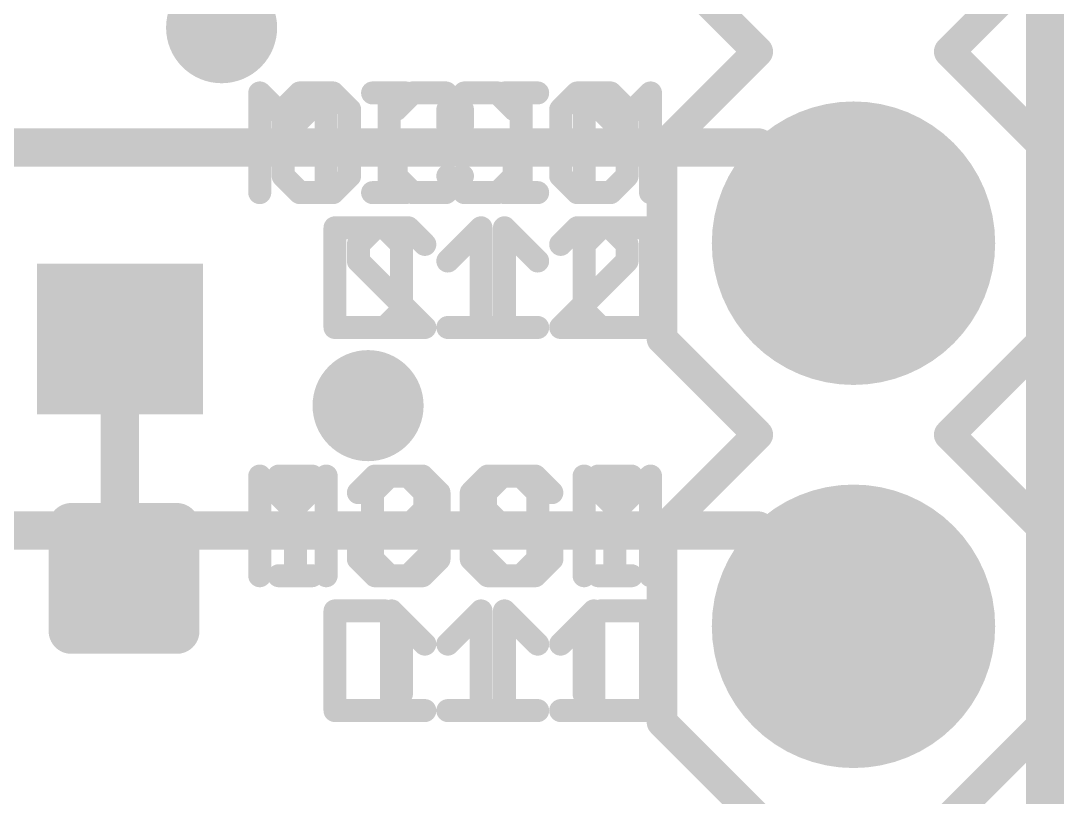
# Model space of a CAD drawing. Extents: x -11.6 to 46, y -5.8 to 74.7.
# Drawn here: x 31.31 to 38.23, y 45.86 to 51 of the extents above; entities that cross this region are included whole.
import ezdxf

# ---------------------------------------------------------------- set-up
doc = ezdxf.new("R2010")
doc.units = 0
for name, color, linetype in [('1', 12, 'CONTINUOUS'), ('16', 132, 'CONTINUOUS'), ('17', 110, 'CONTINUOUS'), ('18', 110, 'CONTINUOUS'), ('20', 53, 'CONTINUOUS'), ('21', 41, 'CONTINUOUS'), ('22', 40, 'CONTINUOUS')]:
    doc.layers.add(name, color=color, linetype=linetype)

# ---------------------------------------------------------------- blocks, each defined once
blk = doc.blocks.new('RECT160000X160000R30')
at = {"const_width": 0.15}
blk.add_lwpolyline([(0.425, -0.35), (0.425, 0.35, 0.4142), (0.35, 0.425), (-0.35, 0.425, 0.4142), (-0.425, 0.35), (-0.425, -0.35, 0.4142), (-0.35, -0.425), (0.35, -0.425, 0.4142)], format="xyb", close=True, dxfattribs=at)
blk.add_solid([(-0.3754, -0.3754), (0.3754, -0.3754), (-0.3754, 0.3754), (0.3754, 0.3754)])
blk = doc.blocks.new('ROUNDP')
at = {"const_width": 0.5}
blk.add_lwpolyline([(0, -0.25, 1), (0, 0.25, 1), (0, -0.25)], format="xyb", dxfattribs=at)
blk = doc.blocks.new('RECT')
blk.add_solid([(-0.5, -0.5), (0.5, -0.5), (-0.5, 0.5), (0.5, 0.5)])
blk = doc.blocks.new('ROUNDV')
at = {"const_width": 0.5}
blk.add_lwpolyline([(0, -0.25, 1), (0, 0.25, 1), (0, -0.25)], format="xyb", dxfattribs=at)

msp = doc.modelspace()

# ---------------------------------------------------------------- linework, layer by layer
at = {"layer": '1', "const_width": 0.254}
for points in [[(38.1, 63.5), (38.1, 0)], [(31.965, 48.895), (31.965, 47.3345)], [(31.965, 47.3345), (31.992, 47.3075)]]:
    msp.add_lwpolyline(points, dxfattribs=at)
at = {"layer": '1', "const_width": 0.127}
for points in [[(32.0285, 48.895, 1), (31.9015, 48.895)], [(32.0099, 47.3794, 1), (31.9201, 47.2896)], [(31.9015, 47.3345, 1), (32.0285, 47.3345)], [(31.9471, 47.2626, 1), (32.0369, 47.3524)]]:
    msp.add_lwpolyline(points, format="xyb", dxfattribs=at)
at = {"layer": '16', "const_width": 0.254}
for points in [[(38.1, 63.5), (38.1, 0)], [(26.8288, 50.165), (36.195, 50.165)], [(36.195, 50.165), (36.83, 49.53)], [(26.035, 47.625), (36.195, 47.625)], [(36.195, 47.625), (36.83, 46.99)]]:
    msp.add_lwpolyline(points, dxfattribs=at)
at = {"layer": '16', "const_width": 0.127}
for points in [[(36.2399, 50.2099, 1), (36.1501, 50.1201)], [(36.195, 50.1015, 1), (36.195, 50.2285)], [(36.7851, 49.4851, 1), (36.8749, 49.5749)], [(36.2399, 47.6699, 1), (36.1501, 47.5801)], [(36.195, 47.5615, 1), (36.195, 47.6885)], [(36.7851, 46.9451, 1), (36.8749, 47.0349)]]:
    msp.add_lwpolyline(points, format="xyb", dxfattribs=at)
at = {"layer": '20', "const_width": 0.2032}
msp.add_lwpolyline([(38.1, 0), (38.1, 63.5)], dxfattribs=at)
at = {"layer": '21'}
for points, const_width in [([(36.195, 50.8), (35.56, 51.435)], 0.2032), ([(38.1, 51.435), (37.465, 50.8)], 0.2032), ([(35.56, 50.165), (36.195, 50.8)], 0.2032), ([(37.465, 50.8), (38.1, 50.165)], 0.2032), ([(32.892, 49.8653), (32.892, 50.5262)], 0.1524), ([(32.892, 50.5262), (33.1123, 50.3059)], 0.1524), ([(33.1123, 50.3059), (33.3327, 50.5262)], 0.1524), ([(33.3327, 50.5262), (33.3327, 49.8653)], 0.1524), ([(33.6404, 50.5262), (33.8607, 50.5262)], 0.1524), ([(33.7506, 49.8653), (33.7506, 50.5262)], 0.1524), ([(34.2495, 50.5262), (34.1394, 50.4161)], 0.1524), ([(34.4699, 50.5262), (34.2495, 50.5262)], 0.1524), ([(34.58, 50.4161), (34.4699, 50.5262)], 0.1524), ([(34.9979, 50.5262), (34.8878, 50.4161)], 0.1524), ([(35.2183, 50.5262), (34.9979, 50.5262)], 0.1524), ([(35.3284, 50.4161), (35.2183, 50.5262)], 0.1524), ([(34.1394, 50.4161), (34.1394, 50.3059)], 0.1524), ([(34.8878, 50.4161), (34.8878, 49.9754)], 0.1524), ([(35.3284, 49.9754), (35.3284, 50.4161)], 0.1524), ([(34.1394, 50.3059), (34.2495, 50.1958)], 0.1524), ([(34.2495, 50.1958), (34.4699, 50.1958)], 0.1524), ([(34.4699, 50.1958), (34.58, 50.0856)], 0.1524), ([(35.56, 48.895), (35.56, 50.165)], 0.2032), ([(38.1, 50.165), (38.1, 48.895)], 0.2032), ([(34.58, 50.0856), (34.58, 49.9754)], 0.1524), ([(34.2495, 49.8653), (34.1394, 49.9754)], 0.1524), ([(34.58, 49.9754), (34.4699, 49.8653)], 0.1524), ([(34.8878, 49.9754), (34.9979, 49.8653)], 0.1524), ([(35.2183, 49.8653), (35.3284, 49.9754)], 0.1524), ([(33.6404, 49.8653), (33.8607, 49.8653)], 0.1524), ([(34.4699, 49.8653), (34.2495, 49.8653)], 0.1524), ([(34.9979, 49.8653), (35.2183, 49.8653)], 0.1524), ([(33.391, 49.6322), (33.391, 48.9712)], 0.1524), ([(33.7214, 49.6322), (33.391, 49.6322)], 0.1524), ([(33.8316, 49.522), (33.7214, 49.6322)], 0.1524), ([(34.1394, 49.4118), (34.3597, 49.6322)], 0.1524), ([(34.3597, 49.6322), (34.3597, 48.9712)], 0.1524), ([(34.9979, 49.6322), (34.8878, 49.522)], 0.1524), ([(35.2183, 49.6322), (34.9979, 49.6322)], 0.1524), ([(35.3284, 49.522), (35.2183, 49.6322)], 0.1524), ([(33.8316, 49.0814), (33.8316, 49.522)], 0.1524), ([(35.3284, 49.4118), (35.3284, 49.522)], 0.1524), ([(34.8878, 48.9712), (35.3284, 49.4118)], 0.1524), ([(33.7214, 48.9712), (33.8316, 49.0814)], 0.1524), ([(33.391, 48.9712), (33.7214, 48.9712)], 0.1524), ([(34.1394, 48.9712), (34.58, 48.9712)], 0.1524), ([(35.3284, 48.9712), (34.8878, 48.9712)], 0.1524), ([(36.195, 48.26), (35.56, 48.895)], 0.2032), ([(38.1, 48.895), (37.465, 48.26)], 0.2032), ([(35.56, 47.625), (36.195, 48.26)], 0.2032), ([(37.465, 48.26), (38.1, 47.625)], 0.2032), ([(32.892, 47.3253), (32.892, 47.9862)], 0.1524), ([(32.892, 47.9862), (33.1123, 47.7659)], 0.1524), ([(33.1123, 47.7659), (33.3327, 47.9862)], 0.1524), ([(33.3327, 47.9862), (33.3327, 47.3253)], 0.1524), ([(33.7506, 47.9862), (33.6404, 47.8761)], 0.1524), ([(33.9709, 47.9862), (33.7506, 47.9862)], 0.1524), ([(34.0811, 47.8761), (33.9709, 47.9862)], 0.1524), ([(34.499, 47.9862), (34.3888, 47.8761)], 0.1524), ([(34.7193, 47.9862), (34.499, 47.9862)], 0.1524), ([(34.8295, 47.8761), (34.7193, 47.9862)], 0.1524), ([(35.1373, 47.9862), (35.3576, 47.9862)], 0.1524), ([(35.2474, 47.3253), (35.2474, 47.9862)], 0.1524), ([(33.6404, 47.8761), (33.6404, 47.4354)], 0.1524), ([(34.0811, 47.4354), (34.0811, 47.8761)], 0.1524), ([(34.3888, 47.8761), (34.3888, 47.7659)], 0.1524), ([(34.3888, 47.7659), (34.499, 47.6558)], 0.1524), ([(34.499, 47.6558), (34.7193, 47.6558)], 0.1524), ([(34.7193, 47.6558), (34.8295, 47.5456)], 0.1524), ([(35.56, 46.355), (35.56, 47.625)], 0.2032), ([(38.1, 47.625), (38.1, 46.355)], 0.2032), ([(34.8295, 47.5456), (34.8295, 47.4354)], 0.1524), ([(33.6404, 47.4354), (33.7506, 47.3253)], 0.1524), ([(33.9709, 47.3253), (34.0811, 47.4354)], 0.1524), ([(34.499, 47.3253), (34.3888, 47.4354)], 0.1524), ([(34.8295, 47.4354), (34.7193, 47.3253)], 0.1524), ([(33.7506, 47.3253), (33.9709, 47.3253)], 0.1524), ([(34.7193, 47.3253), (34.499, 47.3253)], 0.1524), ([(35.1373, 47.3253), (35.3576, 47.3253)], 0.1524), ([(33.391, 47.0922), (33.391, 46.4312)], 0.1524), ([(33.7214, 47.0922), (33.391, 47.0922)], 0.1524), ([(33.8316, 46.982), (33.7214, 47.0922)], 0.1524), ([(34.1394, 46.8718), (34.3597, 47.0922)], 0.1524), ([(34.3597, 47.0922), (34.3597, 46.4312)], 0.1524), ([(34.8878, 46.8718), (35.1081, 47.0922)], 0.1524), ([(35.1081, 47.0922), (35.1081, 46.4312)], 0.1524), ([(33.8316, 46.5414), (33.8316, 46.982)], 0.1524), ([(33.7214, 46.4312), (33.8316, 46.5414)], 0.1524), ([(33.391, 46.4312), (33.7214, 46.4312)], 0.1524), ([(34.1394, 46.4312), (34.58, 46.4312)], 0.1524), ([(34.8878, 46.4312), (35.3284, 46.4312)], 0.1524), ([(36.195, 45.72), (35.56, 46.355)], 0.2032), ([(38.1, 46.355), (37.465, 45.72)], 0.2032)]:
    msp.add_lwpolyline(points, dxfattribs=dict(at, const_width=const_width))
for points, const_width in [([(36.2309, 50.7641, 1), (36.1591, 50.8359)], 0.1016), ([(36.1591, 50.7641, 1), (36.2309, 50.8359)], 0.1016), ([(37.5009, 50.8359, 1), (37.4291, 50.7641)], 0.1016), ([(37.4291, 50.8359, 1), (37.5009, 50.7641)], 0.1016), ([(32.919, 50.5532, 1), (32.8651, 50.4993)], 0.0762), ([(32.9301, 50.5262, 1), (32.8539, 50.5262)], 0.0762), ([(33.3708, 50.5262, 1), (33.2946, 50.5262)], 0.0762), ([(33.3596, 50.4993, 1), (33.3057, 50.5532)], 0.0762), ([(33.6404, 50.5643, 1), (33.6404, 50.4881)], 0.0762), ([(33.7887, 50.5262, 1), (33.7125, 50.5262)], 0.0762), ([(33.8607, 50.4881, 1), (33.8607, 50.5643)], 0.0762), ([(34.2495, 50.5643, 1), (34.2495, 50.4881)], 0.0762), ([(34.2765, 50.4993, 1), (34.2226, 50.5532)], 0.0762), ([(34.4968, 50.5532, 1), (34.4429, 50.4993)], 0.0762), ([(34.4699, 50.4881, 1), (34.4699, 50.5643)], 0.0762), ([(34.9979, 50.5643, 1), (34.9979, 50.4881)], 0.0762), ([(35.0249, 50.4993, 1), (34.971, 50.5532)], 0.0762), ([(35.2452, 50.5532, 1), (35.1913, 50.4993)], 0.0762), ([(35.2183, 50.4881, 1), (35.2183, 50.5643)], 0.0762), ([(34.1124, 50.443, 1), (34.1663, 50.3891)], 0.0762), ([(34.1775, 50.4161, 1), (34.1013, 50.4161)], 0.0762), ([(34.5531, 50.3891, 1), (34.607, 50.443)], 0.0762), ([(34.8608, 50.443, 1), (34.9147, 50.3891)], 0.0762), ([(34.9259, 50.4161, 1), (34.8497, 50.4161)], 0.0762), ([(35.3665, 50.4161, 1), (35.2903, 50.4161)], 0.0762), ([(35.3015, 50.3891, 1), (35.3554, 50.443)], 0.0762), ([(34.1663, 50.3329, 1), (34.1124, 50.279)], 0.0762), ([(33.0854, 50.3329, 1), (33.1393, 50.279)], 0.0762), ([(33.0854, 50.279, 1), (33.1393, 50.3329)], 0.0762), ([(34.1013, 50.3059, 1), (34.1775, 50.3059)], 0.0762), ([(34.2495, 50.2339, 1), (34.2495, 50.1577)], 0.0762), ([(34.2226, 50.1688, 1), (34.2765, 50.2227)], 0.0762), ([(34.4968, 50.2227, 1), (34.4429, 50.1688)], 0.0762), ([(34.4699, 50.1577, 1), (34.4699, 50.2339)], 0.0762), ([(35.6108, 50.165, 1), (35.5092, 50.165)], 0.1016), ([(35.5241, 50.2009, 1), (35.5959, 50.1291)], 0.1016), ([(38.1508, 50.165, 1), (38.0492, 50.165)], 0.1016), ([(38.0641, 50.1291, 1), (38.1359, 50.2009)], 0.1016), ([(34.6181, 50.0856, 1), (34.5419, 50.0856)], 0.0762), ([(34.5531, 50.0587, 1), (34.607, 50.1125)], 0.0762), ([(34.1663, 50.0024, 1), (34.1124, 49.9485)], 0.0762), ([(34.607, 49.9485, 1), (34.5531, 50.0024)], 0.0762), ([(34.9147, 50.0024, 1), (34.8608, 49.9485)], 0.0762), ([(35.3554, 49.9485, 1), (35.3015, 50.0024)], 0.0762), ([(34.5419, 49.9754, 1), (34.6181, 49.9754)], 0.0762), ([(34.8497, 49.9754, 1), (34.9259, 49.9754)], 0.0762), ([(35.2903, 49.9754, 1), (35.3665, 49.9754)], 0.0762), ([(32.8539, 49.8653, 1), (32.9301, 49.8653)], 0.0762), ([(33.2946, 49.8653, 1), (33.3708, 49.8653)], 0.0762), ([(33.6404, 49.9034, 1), (33.6404, 49.8272)], 0.0762), ([(33.7125, 49.8653, 1), (33.7887, 49.8653)], 0.0762), ([(33.8607, 49.8272, 1), (33.8607, 49.9034)], 0.0762), ([(34.2495, 49.9034, 1), (34.2495, 49.8272)], 0.0762), ([(34.2226, 49.8383, 1), (34.2765, 49.8922)], 0.0762), ([(34.4429, 49.8922, 1), (34.4968, 49.8383)], 0.0762), ([(34.4699, 49.8272, 1), (34.4699, 49.9034)], 0.0762), ([(34.9979, 49.9034, 1), (34.9979, 49.8272)], 0.0762), ([(34.971, 49.8383, 1), (35.0249, 49.8922)], 0.0762), ([(35.1913, 49.8922, 1), (35.2452, 49.8383)], 0.0762), ([(35.2183, 49.8272, 1), (35.2183, 49.9034)], 0.0762), ([(33.4291, 49.6322, 1), (33.3529, 49.6322)], 0.0762), ([(33.391, 49.6703, 1), (33.391, 49.5941)], 0.0762), ([(33.7484, 49.6591, 1), (33.6945, 49.6052)], 0.0762), ([(33.7214, 49.5941, 1), (33.7214, 49.6703)], 0.0762), ([(34.3978, 49.6322, 1), (34.3216, 49.6322)], 0.0762), ([(34.3866, 49.6052, 1), (34.3327, 49.6591)], 0.0762), ([(34.9979, 49.6703, 1), (34.9979, 49.5941)], 0.0762), ([(35.0249, 49.6052, 1), (34.971, 49.6591)], 0.0762), ([(35.2452, 49.6591, 1), (35.1913, 49.6052)], 0.0762), ([(35.2183, 49.5941, 1), (35.2183, 49.6703)], 0.0762), ([(33.8697, 49.522, 1), (33.7935, 49.522)], 0.0762), ([(33.8047, 49.4951, 1), (33.8585, 49.5489)], 0.0762), ([(34.8608, 49.5489, 1), (34.9147, 49.4951)], 0.0762), ([(35.3665, 49.522, 1), (35.2903, 49.522)], 0.0762), ([(35.3015, 49.4951, 1), (35.3554, 49.5489)], 0.0762), ([(34.1124, 49.4388, 1), (34.1663, 49.3849)], 0.0762), ([(35.3554, 49.3849, 1), (35.3015, 49.4388)], 0.0762), ([(35.2903, 49.4118, 1), (35.3665, 49.4118)], 0.0762), ([(33.8585, 49.0544, 1), (33.8047, 49.1083)], 0.0762), ([(33.7935, 49.0814, 1), (33.8697, 49.0814)], 0.0762), ([(33.391, 49.0093, 1), (33.391, 48.9331)], 0.0762), ([(33.3529, 48.9712, 1), (33.4291, 48.9712)], 0.0762), ([(33.6945, 48.9981, 1), (33.7484, 48.9443)], 0.0762), ([(33.7214, 48.9331, 1), (33.7214, 49.0093)], 0.0762), ([(34.1394, 49.0093, 1), (34.1394, 48.9331)], 0.0762), ([(34.3216, 48.9712, 1), (34.3978, 48.9712)], 0.0762), ([(34.58, 48.9331, 1), (34.58, 49.0093)], 0.0762), ([(34.8878, 49.0093, 1), (34.8878, 48.9331)], 0.0762), ([(34.8608, 48.9981, 1), (34.9147, 48.9443)], 0.0762), ([(35.3284, 48.9331, 1), (35.3284, 49.0093)], 0.0762), ([(35.5959, 48.9309, 1), (35.5241, 48.8591)], 0.1016), ([(38.1359, 48.8591, 1), (38.0641, 48.9309)], 0.1016), ([(35.5092, 48.895, 1), (35.6108, 48.895)], 0.1016), ([(38.0492, 48.895, 1), (38.1508, 48.895)], 0.1016), ([(36.2309, 48.2241, 1), (36.1591, 48.2959)], 0.1016), ([(36.1591, 48.2241, 1), (36.2309, 48.2959)], 0.1016), ([(37.5009, 48.2959, 1), (37.4291, 48.2241)], 0.1016), ([(37.4291, 48.2959, 1), (37.5009, 48.2241)], 0.1016), ([(32.919, 48.0132, 1), (32.8651, 47.9593)], 0.0762), ([(32.9301, 47.9862, 1), (32.8539, 47.9862)], 0.0762), ([(33.3708, 47.9862, 1), (33.2946, 47.9862)], 0.0762), ([(33.3596, 47.9593, 1), (33.3057, 48.0132)], 0.0762), ([(33.7506, 48.0243, 1), (33.7506, 47.9481)], 0.0762), ([(33.7775, 47.9593, 1), (33.7236, 48.0132)], 0.0762), ([(33.9978, 48.0132, 1), (33.944, 47.9593)], 0.0762), ([(33.9709, 47.9481, 1), (33.9709, 48.0243)], 0.0762), ([(34.499, 48.0243, 1), (34.499, 47.9481)], 0.0762), ([(34.5259, 47.9593, 1), (34.4721, 48.0132)], 0.0762), ([(34.7463, 48.0132, 1), (34.6924, 47.9593)], 0.0762), ([(34.7193, 47.9481, 1), (34.7193, 48.0243)], 0.0762), ([(35.1373, 48.0243, 1), (35.1373, 47.9481)], 0.0762), ([(35.2855, 47.9862, 1), (35.2093, 47.9862)], 0.0762), ([(35.3576, 47.9481, 1), (35.3576, 48.0243)], 0.0762), ([(33.6785, 47.8761, 1), (33.6023, 47.8761)], 0.0762), ([(34.1192, 47.8761, 1), (34.043, 47.8761)], 0.0762), ([(34.4269, 47.8761, 1), (34.3507, 47.8761)], 0.0762), ([(33.6135, 47.903, 1), (33.6674, 47.8491)], 0.0762), ([(34.0541, 47.8491, 1), (34.108, 47.903)], 0.0762), ([(34.3619, 47.903, 1), (34.4158, 47.8491)], 0.0762), ([(34.8025, 47.8491, 1), (34.8564, 47.903)], 0.0762), ([(33.0854, 47.7929, 1), (33.1393, 47.739)], 0.0762), ([(33.0854, 47.739, 1), (33.1393, 47.7929)], 0.0762), ([(34.4158, 47.7929, 1), (34.3619, 47.739)], 0.0762), ([(34.3507, 47.7659, 1), (34.4269, 47.7659)], 0.0762), ([(34.499, 47.6939, 1), (34.499, 47.6177)], 0.0762), ([(34.4721, 47.6288, 1), (34.5259, 47.6827)], 0.0762), ([(34.7463, 47.6827, 1), (34.6924, 47.6288)], 0.0762), ([(34.7193, 47.6177, 1), (34.7193, 47.6939)], 0.0762), ([(35.6108, 47.625, 1), (35.5092, 47.625)], 0.1016), ([(35.5241, 47.6609, 1), (35.5959, 47.5891)], 0.1016), ([(38.1508, 47.625, 1), (38.0492, 47.625)], 0.1016), ([(38.0641, 47.5891, 1), (38.1359, 47.6609)], 0.1016), ([(34.8676, 47.5456, 1), (34.7914, 47.5456)], 0.0762), ([(34.8025, 47.5187, 1), (34.8564, 47.5725)], 0.0762), ([(33.6674, 47.4624, 1), (33.6135, 47.4085)], 0.0762), ([(33.6023, 47.4354, 1), (33.6785, 47.4354)], 0.0762), ([(34.043, 47.4354, 1), (34.1192, 47.4354)], 0.0762), ([(34.108, 47.4085, 1), (34.0541, 47.4624)], 0.0762), ([(34.4158, 47.4624, 1), (34.3619, 47.4085)], 0.0762), ([(34.7914, 47.4354, 1), (34.8676, 47.4354)], 0.0762), ([(34.8564, 47.4085, 1), (34.8025, 47.4624)], 0.0762), ([(33.7506, 47.3634, 1), (33.7506, 47.2872)], 0.0762), ([(33.9709, 47.2872, 1), (33.9709, 47.3634)], 0.0762), ([(34.499, 47.3634, 1), (34.499, 47.2872)], 0.0762), ([(34.7193, 47.2872, 1), (34.7193, 47.3634)], 0.0762), ([(35.1373, 47.3634, 1), (35.1373, 47.2872)], 0.0762), ([(35.3576, 47.2872, 1), (35.3576, 47.3634)], 0.0762), ([(32.8539, 47.3253, 1), (32.9301, 47.3253)], 0.0762), ([(33.2946, 47.3253, 1), (33.3708, 47.3253)], 0.0762), ([(33.7236, 47.2983, 1), (33.7775, 47.3522)], 0.0762), ([(33.944, 47.3522, 1), (33.9978, 47.2983)], 0.0762), ([(34.4721, 47.2983, 1), (34.5259, 47.3522)], 0.0762), ([(34.6924, 47.3522, 1), (34.7463, 47.2983)], 0.0762), ([(35.2093, 47.3253, 1), (35.2855, 47.3253)], 0.0762), ([(33.4291, 47.0922, 1), (33.3529, 47.0922)], 0.0762), ([(33.391, 47.1303, 1), (33.391, 47.0541)], 0.0762), ([(33.7484, 47.1191, 1), (33.6945, 47.0652)], 0.0762), ([(33.7214, 47.0541, 1), (33.7214, 47.1303)], 0.0762), ([(34.3978, 47.0922, 1), (34.3216, 47.0922)], 0.0762), ([(34.3866, 47.0652, 1), (34.3327, 47.1191)], 0.0762), ([(35.1462, 47.0922, 1), (35.07, 47.0922)], 0.0762), ([(35.135, 47.0652, 1), (35.0812, 47.1191)], 0.0762), ([(33.8697, 46.982, 1), (33.7935, 46.982)], 0.0762), ([(33.8047, 46.9551, 1), (33.8585, 47.0089)], 0.0762), ([(34.1124, 46.8988, 1), (34.1663, 46.8449)], 0.0762), ([(34.8608, 46.8988, 1), (34.9147, 46.8449)], 0.0762), ([(33.7935, 46.5414, 1), (33.8697, 46.5414)], 0.0762), ([(33.8585, 46.5144, 1), (33.8047, 46.5683)], 0.0762), ([(33.391, 46.4693, 1), (33.391, 46.3931)], 0.0762), ([(33.7214, 46.3931, 1), (33.7214, 46.4693)], 0.0762), ([(34.1394, 46.4693, 1), (34.1394, 46.3931)], 0.0762), ([(34.58, 46.3931, 1), (34.58, 46.4693)], 0.0762), ([(34.8878, 46.4693, 1), (34.8878, 46.3931)], 0.0762), ([(35.3284, 46.3931, 1), (35.3284, 46.4693)], 0.0762), ([(33.3529, 46.4312, 1), (33.4291, 46.4312)], 0.0762), ([(33.6945, 46.4581, 1), (33.7484, 46.4043)], 0.0762), ([(34.3216, 46.4312, 1), (34.3978, 46.4312)], 0.0762), ([(35.07, 46.4312, 1), (35.1462, 46.4312)], 0.0762), ([(35.5959, 46.3909, 1), (35.5241, 46.3191)], 0.1016), ([(38.1359, 46.3191, 1), (38.0641, 46.3909)], 0.1016), ([(35.5092, 46.355, 1), (35.6108, 46.355)], 0.1016), ([(38.0492, 46.355, 1), (38.1508, 46.355)], 0.1016)]:
    msp.add_lwpolyline(points, format="xyb", dxfattribs=dict(at, const_width=const_width))
at = {"layer": '22', "const_width": 0.1524}
for points in [[(33.0474, 50.4161), (33.1575, 50.5262)], [(33.1575, 50.5262), (33.3779, 50.5262)], [(33.3779, 50.5262), (33.488, 50.4161)], [(33.7958, 50.4161), (33.906, 50.5262)], [(33.906, 50.5262), (34.1263, 50.5262)], [(34.1263, 50.5262), (34.2364, 50.4161)], [(34.7354, 50.5262), (34.5151, 50.5262)], [(34.6252, 49.8653), (34.6252, 50.5262)], [(35.2635, 50.3059), (35.0432, 50.5262)], [(35.0432, 50.5262), (35.0432, 49.8653)], [(35.4838, 50.5262), (35.2635, 50.3059)], [(35.4838, 49.8653), (35.4838, 50.5262)], [(33.0474, 49.9754), (33.0474, 50.4161)], [(33.488, 50.4161), (33.488, 49.9754)], [(34.2364, 50.4161), (34.2364, 50.3059)], [(34.2364, 50.3059), (34.1263, 50.1958)], [(33.906, 50.1958), (33.7958, 50.0856)], [(34.1263, 50.1958), (33.906, 50.1958)], [(33.7958, 50.0856), (33.7958, 49.9754)], [(33.1575, 49.8653), (33.0474, 49.9754)], [(33.488, 49.9754), (33.3779, 49.8653)], [(33.7958, 49.9754), (33.906, 49.8653)], [(34.1263, 49.8653), (34.2364, 49.9754)], [(33.3779, 49.8653), (33.1575, 49.8653)], [(33.906, 49.8653), (34.1263, 49.8653)], [(34.7354, 49.8653), (34.5151, 49.8653)], [(33.5463, 49.522), (33.6565, 49.6322)], [(33.6565, 49.6322), (33.8768, 49.6322)], [(33.8768, 49.6322), (33.987, 49.522)], [(34.7354, 49.4118), (34.5151, 49.6322)], [(34.5151, 49.6322), (34.5151, 48.9712)], [(35.0432, 49.522), (35.1533, 49.6322)], [(35.1533, 49.6322), (35.4838, 49.6322)], [(35.4838, 49.6322), (35.4838, 48.9712)], [(33.5463, 49.4118), (33.5463, 49.522)], [(35.0432, 49.0814), (35.0432, 49.522)], [(33.987, 48.9712), (33.5463, 49.4118)], [(35.1533, 48.9712), (35.0432, 49.0814)], [(33.5463, 48.9712), (33.987, 48.9712)], [(34.7354, 48.9712), (34.2947, 48.9712)], [(35.4838, 48.9712), (35.1533, 48.9712)], [(33.2386, 47.9862), (33.0182, 47.9862)], [(33.1284, 47.3253), (33.1284, 47.9862)], [(33.5463, 47.8761), (33.6565, 47.9862)], [(33.6565, 47.9862), (33.8768, 47.9862)], [(33.8768, 47.9862), (33.987, 47.8761)], [(34.2947, 47.8761), (34.4049, 47.9862)], [(34.4049, 47.9862), (34.6252, 47.9862)], [(34.6252, 47.9862), (34.7354, 47.8761)], [(35.2635, 47.7659), (35.0432, 47.9862)], [(35.0432, 47.9862), (35.0432, 47.3253)], [(35.4838, 47.9862), (35.2635, 47.7659)], [(35.4838, 47.3253), (35.4838, 47.9862)], [(33.987, 47.8761), (33.987, 47.7659)], [(34.2947, 47.4354), (34.2947, 47.8761)], [(34.7354, 47.8761), (34.7354, 47.4354)], [(33.987, 47.7659), (33.8768, 47.6558)], [(33.6565, 47.6558), (33.5463, 47.5456)], [(33.8768, 47.6558), (33.6565, 47.6558)], [(33.5463, 47.5456), (33.5463, 47.4354)], [(33.5463, 47.4354), (33.6565, 47.3253)], [(33.8768, 47.3253), (33.987, 47.4354)], [(34.4049, 47.3253), (34.2947, 47.4354)], [(34.7354, 47.4354), (34.6252, 47.3253)], [(33.2386, 47.3253), (33.0182, 47.3253)], [(33.6565, 47.3253), (33.8768, 47.3253)], [(34.6252, 47.3253), (34.4049, 47.3253)], [(33.987, 46.8718), (33.7666, 47.0922)], [(33.7666, 47.0922), (33.7666, 46.4312)], [(34.7354, 46.8718), (34.5151, 47.0922)], [(34.5151, 47.0922), (34.5151, 46.4312)], [(35.0432, 46.982), (35.1533, 47.0922)], [(35.1533, 47.0922), (35.4838, 47.0922)], [(35.4838, 47.0922), (35.4838, 46.4312)], [(35.0432, 46.5414), (35.0432, 46.982)], [(35.1533, 46.4312), (35.0432, 46.5414)], [(33.987, 46.4312), (33.5463, 46.4312)], [(34.7354, 46.4312), (34.2947, 46.4312)], [(35.4838, 46.4312), (35.1533, 46.4312)]]:
    msp.add_lwpolyline(points, dxfattribs=at)
at = {"layer": '22', "const_width": 0.0762}
for points in [[(33.1575, 50.5643, 1), (33.1575, 50.4881)], [(33.1845, 50.4993, 1), (33.1306, 50.5532)], [(33.4048, 50.5532, 1), (33.3509, 50.4993)], [(33.3779, 50.4881, 1), (33.3779, 50.5643)], [(33.906, 50.5643, 1), (33.906, 50.4881)], [(33.9329, 50.4993, 1), (33.879, 50.5532)], [(34.1532, 50.5532, 1), (34.0993, 50.4993)], [(34.1263, 50.4881, 1), (34.1263, 50.5643)], [(34.5151, 50.5643, 1), (34.5151, 50.4881)], [(34.6633, 50.5262, 1), (34.5871, 50.5262)], [(34.7354, 50.4881, 1), (34.7354, 50.5643)], [(35.0701, 50.5532, 1), (35.0162, 50.4993)], [(35.0813, 50.5262, 1), (35.0051, 50.5262)], [(35.5219, 50.5262, 1), (35.4457, 50.5262)], [(35.5107, 50.4993, 1), (35.4569, 50.5532)], [(33.0204, 50.443, 1), (33.0743, 50.3891)], [(33.0855, 50.4161, 1), (33.0093, 50.4161)], [(33.5261, 50.4161, 1), (33.4499, 50.4161)], [(33.4611, 50.3891, 1), (33.515, 50.443)], [(33.7689, 50.443, 1), (33.8227, 50.3891)], [(34.2745, 50.4161, 1), (34.1983, 50.4161)], [(34.2095, 50.3891, 1), (34.2634, 50.443)], [(34.2634, 50.279, 1), (34.2095, 50.3329)], [(34.1983, 50.3059, 1), (34.2745, 50.3059)], [(35.2365, 50.3329, 1), (35.2904, 50.279)], [(35.2365, 50.279, 1), (35.2904, 50.3329)], [(33.906, 50.2339, 1), (33.906, 50.1577)], [(33.9329, 50.1688, 1), (33.879, 50.2227)], [(34.0993, 50.2227, 1), (34.1532, 50.1688)], [(34.1263, 50.1577, 1), (34.1263, 50.2339)], [(33.8339, 50.0856, 1), (33.7577, 50.0856)], [(33.7689, 50.1125, 1), (33.8227, 50.0587)], [(33.0743, 50.0024, 1), (33.0204, 49.9485)], [(33.515, 49.9485, 1), (33.4611, 50.0024)], [(33.8227, 50.0024, 1), (33.7689, 49.9485)], [(34.2634, 49.9485, 1), (34.2095, 50.0024)], [(33.0093, 49.9754, 1), (33.0855, 49.9754)], [(33.4499, 49.9754, 1), (33.5261, 49.9754)], [(33.7577, 49.9754, 1), (33.8339, 49.9754)], [(33.1575, 49.9034, 1), (33.1575, 49.8272)], [(33.1306, 49.8383, 1), (33.1845, 49.8922)], [(33.3509, 49.8922, 1), (33.4048, 49.8383)], [(33.3779, 49.8272, 1), (33.3779, 49.9034)], [(33.906, 49.9034, 1), (33.906, 49.8272)], [(33.879, 49.8383, 1), (33.9329, 49.8922)], [(34.0993, 49.8922, 1), (34.1532, 49.8383)], [(34.1263, 49.8272, 1), (34.1263, 49.9034)], [(34.5151, 49.9034, 1), (34.5151, 49.8272)], [(34.5871, 49.8653, 1), (34.6633, 49.8653)], [(34.7354, 49.8272, 1), (34.7354, 49.9034)], [(35.0051, 49.8653, 1), (35.0813, 49.8653)], [(35.4457, 49.8653, 1), (35.5219, 49.8653)], [(33.6565, 49.6703, 1), (33.6565, 49.5941)], [(33.6834, 49.6052, 1), (33.6295, 49.6591)], [(33.9038, 49.6591, 1), (33.8499, 49.6052)], [(33.8768, 49.5941, 1), (33.8768, 49.6703)], [(34.542, 49.6591, 1), (34.4881, 49.6052)], [(34.5532, 49.6322, 1), (34.477, 49.6322)], [(35.1533, 49.6703, 1), (35.1533, 49.5941)], [(35.1803, 49.6052, 1), (35.1264, 49.6591)], [(35.5219, 49.6322, 1), (35.4457, 49.6322)], [(35.4838, 49.5941, 1), (35.4838, 49.6703)], [(33.5844, 49.522, 1), (33.5082, 49.522)], [(33.5194, 49.5489, 1), (33.5733, 49.4951)], [(33.96, 49.4951, 1), (34.0139, 49.5489)], [(35.0813, 49.522, 1), (35.0051, 49.522)], [(35.0162, 49.5489, 1), (35.0701, 49.4951)], [(33.5733, 49.4388, 1), (33.5194, 49.3849)], [(34.7084, 49.3849, 1), (34.7623, 49.4388)], [(33.5082, 49.4118, 1), (33.5844, 49.4118)], [(35.0701, 49.1083, 1), (35.0162, 49.0544)], [(35.0051, 49.0814, 1), (35.0813, 49.0814)], [(33.5463, 49.0093, 1), (33.5463, 48.9331)], [(33.96, 48.9443, 1), (34.0139, 48.9981)], [(33.987, 48.9331, 1), (33.987, 49.0093)], [(34.2947, 49.0093, 1), (34.2947, 48.9331)], [(34.477, 48.9712, 1), (34.5532, 48.9712)], [(34.7354, 48.9331, 1), (34.7354, 49.0093)], [(35.1533, 49.0093, 1), (35.1533, 48.9331)], [(35.1264, 48.9443, 1), (35.1803, 48.9981)], [(35.4457, 48.9712, 1), (35.5219, 48.9712)], [(35.4838, 48.9331, 1), (35.4838, 49.0093)], [(33.0182, 48.0243, 1), (33.0182, 47.9481)], [(33.1665, 47.9862, 1), (33.0903, 47.9862)], [(33.2386, 47.9481, 1), (33.2386, 48.0243)], [(33.6565, 48.0243, 1), (33.6565, 47.9481)], [(33.6834, 47.9593, 1), (33.6295, 48.0132)], [(33.9038, 48.0132, 1), (33.8499, 47.9593)], [(33.8768, 47.9481, 1), (33.8768, 48.0243)], [(34.4049, 48.0243, 1), (34.4049, 47.9481)], [(34.4318, 47.9593, 1), (34.378, 48.0132)], [(34.6522, 48.0132, 1), (34.5983, 47.9593)], [(34.6252, 47.9481, 1), (34.6252, 48.0243)], [(35.0701, 48.0132, 1), (35.0162, 47.9593)], [(35.0813, 47.9862, 1), (35.0051, 47.9862)], [(35.5219, 47.9862, 1), (35.4457, 47.9862)], [(35.5107, 47.9593, 1), (35.4569, 48.0132)], [(34.0251, 47.8761, 1), (33.9489, 47.8761)], [(34.3328, 47.8761, 1), (34.2566, 47.8761)], [(34.7735, 47.8761, 1), (34.6973, 47.8761)], [(33.5194, 47.903, 1), (33.5733, 47.8491)], [(33.96, 47.8491, 1), (34.0139, 47.903)], [(34.2678, 47.903, 1), (34.3217, 47.8491)], [(34.7084, 47.8491, 1), (34.7623, 47.903)], [(34.0139, 47.739, 1), (33.96, 47.7929)], [(35.2365, 47.7929, 1), (35.2904, 47.739)], [(35.2365, 47.739, 1), (35.2904, 47.7929)], [(33.9489, 47.7659, 1), (34.0251, 47.7659)], [(33.6565, 47.6939, 1), (33.6565, 47.6177)], [(33.6834, 47.6288, 1), (33.6295, 47.6827)], [(33.8499, 47.6827, 1), (33.9038, 47.6288)], [(33.8768, 47.6177, 1), (33.8768, 47.6939)], [(33.5844, 47.5456, 1), (33.5082, 47.5456)], [(33.5194, 47.5725, 1), (33.5733, 47.5187)], [(33.5733, 47.4624, 1), (33.5194, 47.4085)], [(33.5082, 47.4354, 1), (33.5844, 47.4354)], [(34.0139, 47.4085, 1), (33.96, 47.4624)], [(34.3217, 47.4624, 1), (34.2678, 47.4085)], [(34.2566, 47.4354, 1), (34.3328, 47.4354)], [(34.6973, 47.4354, 1), (34.7735, 47.4354)], [(34.7623, 47.4085, 1), (34.7084, 47.4624)], [(33.0182, 47.3634, 1), (33.0182, 47.2872)], [(33.2386, 47.2872, 1), (33.2386, 47.3634)], [(33.6565, 47.3634, 1), (33.6565, 47.2872)], [(33.8768, 47.2872, 1), (33.8768, 47.3634)], [(34.4049, 47.3634, 1), (34.4049, 47.2872)], [(34.6252, 47.2872, 1), (34.6252, 47.3634)], [(33.0903, 47.3253, 1), (33.1665, 47.3253)], [(33.6295, 47.2983, 1), (33.6834, 47.3522)], [(33.8499, 47.3522, 1), (33.9038, 47.2983)], [(34.378, 47.2983, 1), (34.4318, 47.3522)], [(34.5983, 47.3522, 1), (34.6522, 47.2983)], [(35.0051, 47.3253, 1), (35.0813, 47.3253)], [(35.4457, 47.3253, 1), (35.5219, 47.3253)], [(33.7936, 47.1191, 1), (33.7397, 47.0652)], [(33.8047, 47.0922, 1), (33.7285, 47.0922)], [(34.542, 47.1191, 1), (34.4881, 47.0652)], [(34.5532, 47.0922, 1), (34.477, 47.0922)], [(35.1533, 47.1303, 1), (35.1533, 47.0541)], [(35.1803, 47.0652, 1), (35.1264, 47.1191)], [(35.5219, 47.0922, 1), (35.4457, 47.0922)], [(35.4838, 47.0541, 1), (35.4838, 47.1303)], [(35.0813, 46.982, 1), (35.0051, 46.982)], [(35.0162, 47.0089, 1), (35.0701, 46.9551)], [(33.96, 46.8449, 1), (34.0139, 46.8988)], [(34.7084, 46.8449, 1), (34.7623, 46.8988)], [(35.0701, 46.5683, 1), (35.0162, 46.5144)], [(35.0051, 46.5414, 1), (35.0813, 46.5414)], [(33.5463, 46.4693, 1), (33.5463, 46.3931)], [(33.987, 46.3931, 1), (33.987, 46.4693)], [(34.2947, 46.4693, 1), (34.2947, 46.3931)], [(34.7354, 46.3931, 1), (34.7354, 46.4693)], [(35.1533, 46.4693, 1), (35.1533, 46.3931)], [(35.4838, 46.3931, 1), (35.4838, 46.4693)], [(33.7285, 46.4312, 1), (33.8047, 46.4312)], [(34.477, 46.4312, 1), (34.5532, 46.4312)], [(35.1264, 46.4043, 1), (35.1803, 46.4581)], [(35.4457, 46.4312, 1), (35.5219, 46.4312)]]:
    msp.add_lwpolyline(points, format="xyb", dxfattribs=at)

# ---------------------------------------------------------------- block references
at = {"layer": '1', "xscale": 1.1, "rotation": 180}
msp.add_blockref('RECT', (31.965, 48.895), dxfattribs=at)
at = {"layer": '1', "rotation": 90}
msp.add_blockref('RECT160000X160000R30', (31.992, 47.3075), dxfattribs=at)
at = {"layer": '17', "xscale": 1.8796, "yscale": 1.8796}
for p in [(36.83, 49.53), (36.83, 49.53), (36.83, 46.99), (36.83, 46.99)]:
    msp.add_blockref('ROUNDP', p, dxfattribs=at)
at = {"layer": '18', "xscale": 0.7366, "yscale": 0.7366}
for p in [(32.639, 50.9588), (32.639, 50.9588), (33.6105, 48.453), (33.6105, 48.453)]:
    msp.add_blockref('ROUNDV', p, dxfattribs=at)

doc.saveas('drawing.dxf')
